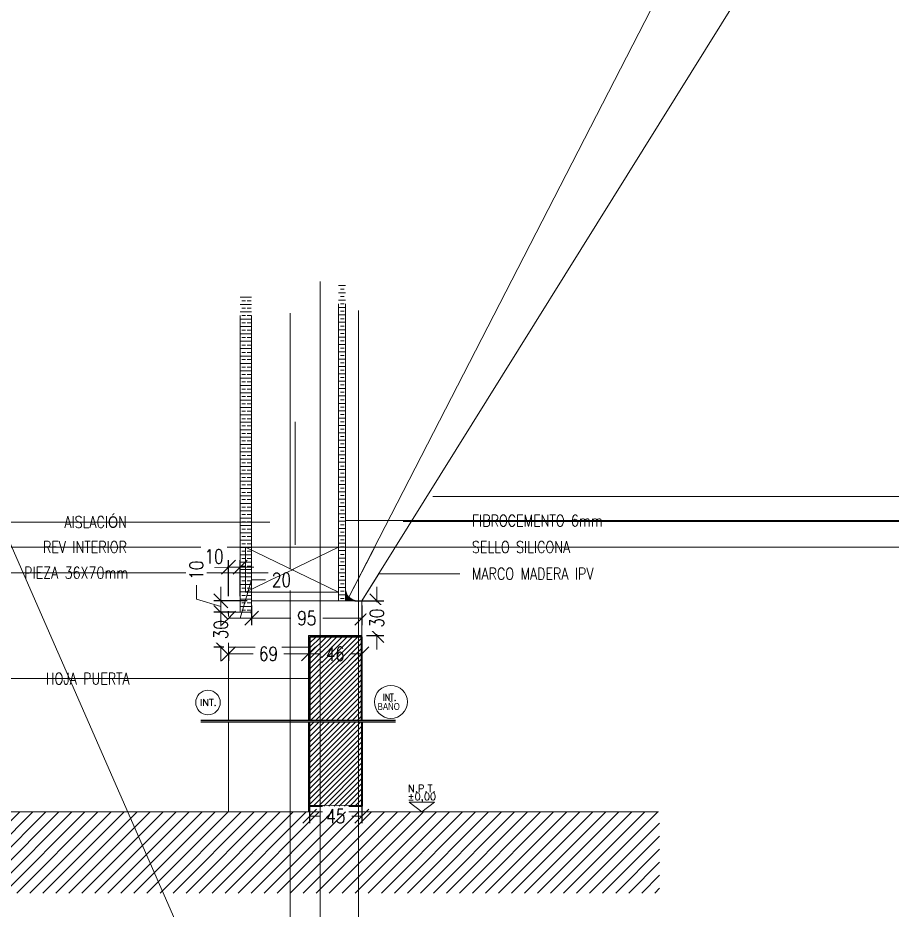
# Model space of a CAD drawing. Header units: metres. Extents: x -2 to 690, y -116 to 73.
# Drawn here: x 185.043 to 185.796, y 33.44 to 34.209 of the extents above; entities that cross this region are included whole.
import ezdxf
from ezdxf.enums import TextEntityAlignment as Align

# ---------------------------------------------------------------- set-up
doc = ezdxf.new("R2010")
doc.units = ezdxf.units.M
doc.header["$LTSCALE"] = 5
doc.header["$MEASUREMENT"] = 0
doc.layers.get('0').update_dxf_attribs({"color": 30})
doc.layers.get('DEFPOINTS').update_dxf_attribs({"color": 210})
for name, color, linetype, lineweight in [('A-ANNO-DIMS', 3, 'Continuous', 18), ('A-ANNO-SYMB', 3, 'Continuous', 18), ('A-ANNO-TEXT', 3, 'Continuous', 18), ('A-DETL-PATT', 8, 'Continuous', 18), ('A-ELEV-MBE1', 7, 'Continuous', 35), ('A-WALL-PATT', 8, 'Continuous', 18), ('A-WALL-STUD', 3, 'Continuous', 18)]:
    doc.layers.add(name, color=color, linetype=linetype, lineweight=lineweight)
doc.styles.add('E-ROMANS', font='romans.shx', dxfattribs={"width": 0.8})
doc.dimstyles.new('E-0010_TICK_12', dxfattribs={"dimscale": 0.001, "dimtxt": 12, "dimasz": 12, "dimexe": 6, "dimexo": 4, "dimgap": 6, "dimtad": 0, "dimdec": 0, "dimlfac": 1000, "dimzin": 0, "dimdsep": 46, "dimtxsty": 'E-ROMANS', "dimblk": 'OBLIQUE', "dimcen": 6, "dimclrd": 256, "dimclre": 256, "dimclrt": 256, "dimadec": 0, "dimazin": 0, "dimtfac": 1, "dimtdec": 0, "dimtmove": 1, "dimatfit": 3, "dimldrblk": 'OPEN90', "dimfxl": 1, "dimtfill": 1, "dimtolj": 1, "dimtzin": 0, "dimlwd": -1, "dimarcsym": 0})
doc.dimstyles.new('E-0100_TICK_12', dxfattribs={"dimscale": 0.001, "dimtxt": 120, "dimasz": 120, "dimexe": 60, "dimexo": 40, "dimgap": 60, "dimtad": 0, "dimzin": 0, "dimdsep": 46, "dimtxsty": 'E-ROMANS', "dimblk": 'OBLIQUE', "dimcen": 60, "dimclrd": 256, "dimclre": 256, "dimclrt": 256, "dimadec": 0, "dimazin": 0, "dimtfac": 1, "dimtmove": 1, "dimatfit": 3, "dimldrblk": 'OPEN90', "dimfxl": 1, "dimtfill": 1, "dimtolj": 1, "dimtzin": 0, "dimlwd": -1, "dimarcsym": 0})

# ---------------------------------------------------------------- blocks, each defined once
blk = doc.blocks.new('_Oblique')
at = {"color": 0, "linetype": 'ByBlock', "lineweight": -2}
blk.add_line((-0.5, -0.5), (0.5, 0.5), dxfattribs=at)
blk = doc.blocks.new('*D1654')
at = {"layer": 'A-ANNO-DIMS', "lineweight": -2, "transparency": 16777216}
for p, q in [((185.2941621558469, 33.5519524720311), (185.2941621558469, 33.51458572624932)), ((185.3391621558469, 33.5519524720311), (185.3391621558469, 33.51458572624932))]:
    blk.add_line(p, q, dxfattribs=at)
at = {"layer": 'A-ANNO-DIMS', "transparency": 16777216}
for p, q in [((185.2941621558469, 33.52058572624932), (185.3028907272754, 33.52058572624932)), ((185.3391621558469, 33.52058572624932), (185.3304335844183, 33.52058572624932))]:
    blk.add_line(p, q, dxfattribs=at)
at = {"layer": 'DEFPOINTS', "color": 0, "transparency": 16777216}
for p in [(185.2941621558469, 33.55595247203109), (185.3391621558469, 33.55595247203109), (185.3391621558469, 33.52058572624932)]:
    blk.add_point(p, dxfattribs=at)
at = {"layer": 'A-ANNO-DIMS', "transparency": 16777216, "xscale": 0.012, "yscale": 0.012, "zscale": 0.012, "rotation": 180}
blk.add_blockref('_Oblique', (185.2941621558469, 33.52058572624932), dxfattribs=at)
at = {"layer": 'A-ANNO-DIMS', "transparency": 16777216, "xscale": 0.012, "yscale": 0.012, "zscale": 0.012}
blk.add_blockref('_Oblique', (185.3391621558469, 33.52058572624932), dxfattribs=at)
at = {"layer": 'A-ANNO-DIMS', "transparency": 16777216, "insert": (185.3166621558469, 33.52058572624932), "char_height": 0.012, "attachment_point": 5, "style": 'E-ROMANS', "bg_fill": 3, "box_fill_scale": 1.25, "bg_fill_color": 256, "bg_fill_true_color": 13158600, "bg_fill_transparency": 0}
blk.add_mtext('\\A1;45', dxfattribs=at)
blk = doc.blocks.new('_Open90')
at = {"color": 0, "linetype": 'ByBlock', "lineweight": -2}
for p, q in [((0, 0), (-1, 0)), ((-0.5, 0.5), (0, 0)), ((0, 0), (-0.5, -0.5))]:
    blk.add_line(p, q, dxfattribs=at)
blk = doc.blocks.new('*D1784')
at = {"layer": 'A-ANNO-DIMS', "lineweight": -2, "transparency": 16777216}
for p, q in [((185.2241621558469, 33.66232396627322), (185.2241621558469, 33.65461206568441)), ((185.2931621558469, 33.66232396627322), (185.2931621558469, 33.65461206568441))]:
    blk.add_line(p, q, dxfattribs=at)
at = {"layer": 'A-ANNO-DIMS', "transparency": 16777216}
for p, q in [((185.2241621558469, 33.66061206568441), (185.2453478701326, 33.66061206568441)), ((185.2931621558469, 33.66061206568441), (185.2719764415612, 33.66061206568441))]:
    blk.add_line(p, q, dxfattribs=at)
at = {"layer": 'DEFPOINTS', "color": 0, "transparency": 16777216}
for p in [(185.2241621558469, 33.66632396627322), (185.2931621558469, 33.66632396627322), (185.2931621558469, 33.66061206568441)]:
    blk.add_point(p, dxfattribs=at)
at = {"layer": 'A-ANNO-DIMS', "transparency": 16777216, "xscale": 0.012, "yscale": 0.012, "zscale": 0.012, "rotation": 180}
blk.add_blockref('_Oblique', (185.2241621558469, 33.66061206568441), dxfattribs=at)
at = {"layer": 'A-ANNO-DIMS', "transparency": 16777216, "xscale": 0.012, "yscale": 0.012, "zscale": 0.012}
blk.add_blockref('_Oblique', (185.2931621558469, 33.66061206568441), dxfattribs=at)
at = {"layer": 'A-ANNO-DIMS', "transparency": 16777216, "insert": (185.2586621558469, 33.66061206568441), "char_height": 0.012, "attachment_point": 5, "style": 'E-ROMANS', "bg_fill": 3, "box_fill_scale": 1.25, "bg_fill_color": 256, "bg_fill_true_color": 13158600, "bg_fill_transparency": 0}
blk.add_mtext('\\A1;69', dxfattribs=at)
blk = doc.blocks.new('*D1785')
at = {"layer": 'A-ANNO-DIMS', "lineweight": -2, "transparency": 16777216}
for p, q in [((185.2931621558469, 33.67232396627323), (185.2931621558469, 33.65461206568441)), ((185.3391621558469, 33.67232396627323), (185.3391621558469, 33.65461206568441))]:
    blk.add_line(p, q, dxfattribs=at)
at = {"layer": 'A-ANNO-DIMS', "transparency": 16777216}
for p, q in [((185.2931621558469, 33.66061206568441), (185.3023907272754, 33.66061206568441)), ((185.3391621558469, 33.66061206568441), (185.3299335844183, 33.66061206568441))]:
    blk.add_line(p, q, dxfattribs=at)
at = {"layer": 'DEFPOINTS', "color": 0, "transparency": 16777216}
for p in [(185.2931621558469, 33.67632396627322), (185.3391621558469, 33.67632396627322), (185.3391621558469, 33.66061206568441)]:
    blk.add_point(p, dxfattribs=at)
at = {"layer": 'A-ANNO-DIMS', "transparency": 16777216, "xscale": 0.012, "yscale": 0.012, "zscale": 0.012, "rotation": 180}
blk.add_blockref('_Oblique', (185.2931621558469, 33.66061206568441), dxfattribs=at)
at = {"layer": 'A-ANNO-DIMS', "transparency": 16777216, "xscale": 0.012, "yscale": 0.012, "zscale": 0.012}
blk.add_blockref('_Oblique', (185.3391621558469, 33.66061206568441), dxfattribs=at)
at = {"layer": 'A-ANNO-DIMS', "transparency": 16777216, "insert": (185.3161621558469, 33.66061206568441), "char_height": 0.012, "attachment_point": 5, "style": 'E-ROMANS', "bg_fill": 3, "box_fill_scale": 1.25, "bg_fill_color": 256, "bg_fill_true_color": 13158600, "bg_fill_transparency": 0}
blk.add_mtext('\\A1;46', dxfattribs=at)
blk = doc.blocks.new('*D1664')
at = {"layer": 'A-ANNO-DIMS', "lineweight": -2, "transparency": 16777216}
for p, q in [((185.2441621558469, 33.70232396627321), (185.2441621558469, 33.68532396627322)), ((185.3391621558469, 33.70232396627323), (185.3391621558469, 33.68532396627322))]:
    blk.add_line(p, q, dxfattribs=at)
at = {"layer": 'A-ANNO-DIMS', "transparency": 16777216}
for p, q in [((185.2441621558469, 33.69132396627322), (185.2778907272754, 33.69132396627322)), ((185.3391621558469, 33.69132396627322), (185.3054335844183, 33.69132396627322))]:
    blk.add_line(p, q, dxfattribs=at)
at = {"layer": 'DEFPOINTS', "color": 0, "transparency": 16777216}
for p in [(185.2441621558469, 33.70632396627321), (185.3391621558469, 33.70632396627322), (185.3391621558469, 33.69132396627322)]:
    blk.add_point(p, dxfattribs=at)
at = {"layer": 'A-ANNO-DIMS', "transparency": 16777216, "xscale": 0.012, "yscale": 0.012, "zscale": 0.012, "rotation": 180}
blk.add_blockref('_Oblique', (185.2441621558469, 33.69132396627322), dxfattribs=at)
at = {"layer": 'A-ANNO-DIMS', "transparency": 16777216, "xscale": 0.012, "yscale": 0.012, "zscale": 0.012}
blk.add_blockref('_Oblique', (185.3391621558469, 33.69132396627322), dxfattribs=at)
at = {"layer": 'A-ANNO-DIMS', "transparency": 16777216, "insert": (185.2916621558468, 33.69132396627322), "char_height": 0.012, "attachment_point": 5, "style": 'E-ROMANS', "bg_fill": 3, "box_fill_scale": 1.25, "bg_fill_color": 256, "bg_fill_true_color": 13158600, "bg_fill_transparency": 0}
blk.add_mtext('\\A1;95', dxfattribs=at)
blk = doc.blocks.new('*D1665')
at = {"layer": 'A-ANNO-DIMS', "transparency": 16777216}
for p, q in [((185.3520650801768, 33.70632396627322), (185.3520650801768, 33.71832396627322)), ((185.3520650801768, 33.70632396627322), (185.3520650801768, 33.70509539484465)), ((185.3520650801768, 33.67632396627322), (185.3520650801768, 33.67755253770179)), ((185.3520650801768, 33.67632396627322), (185.3520650801768, 33.66432396627322))]:
    blk.add_line(p, q, dxfattribs=at)
at = {"layer": 'A-ANNO-DIMS', "lineweight": -2, "transparency": 16777216}
for p, q in [((185.3331621558468, 33.70632396627322), (185.3580650801768, 33.70632396627322)), ((185.3431621558468, 33.67632396627322), (185.3580650801768, 33.67632396627322))]:
    blk.add_line(p, q, dxfattribs=at)
at = {"layer": 'DEFPOINTS', "color": 0, "transparency": 16777216}
for p in [(185.3291621558469, 33.70632396627322), (185.3391621558469, 33.67632396627322)]:
    blk.add_point(p, dxfattribs=at)
at = {"layer": 'A-ANNO-DIMS', "transparency": 16777216, "xscale": 0.012, "yscale": 0.012, "zscale": 0.012}
for p, rotation in [((185.3520650801768, 33.70632396627322), 270), ((185.3520650801768, 33.67632396627322), 90)]:
    blk.add_blockref('_Oblique', p, dxfattribs=dict(at, rotation=rotation))
at = {"layer": 'A-ANNO-DIMS', "transparency": 16777216, "insert": (185.3520650801768, 33.69132396627325), "char_height": 0.012, "attachment_point": 5, "rotation": 90, "style": 'E-ROMANS', "bg_fill": 3, "box_fill_scale": 1.25, "bg_fill_color": 256, "bg_fill_true_color": 13158600, "bg_fill_transparency": 0}
blk.add_mtext('\\A1;30', dxfattribs=at)
at = {"layer": 'DEFPOINTS', "color": 0, "transparency": 16777216}
blk.add_point((185.3520650801768, 33.70632396627322), dxfattribs=at)
blk = doc.blocks.new('*D1666')
at = {"layer": 'A-ANNO-DIMS', "transparency": 16777216}
for p, q in [((185.2174814108345, 33.69632396627322), (185.2174814108345, 33.70832396627322)), ((185.2174814108345, 33.69632396627322), (185.2174814108345, 33.69509539484465)), ((185.2174814108345, 33.66632396627322), (185.2174814108345, 33.66755253770179)), ((185.2174814108345, 33.66632396627322), (185.2174814108345, 33.65432396627322))]:
    blk.add_line(p, q, dxfattribs=at)
at = {"layer": 'A-ANNO-DIMS', "lineweight": -2, "transparency": 16777216}
for p, q in [((185.2201621558469, 33.69632396627322), (185.2114814108345, 33.69632396627322)), ((185.2201621558469, 33.66632396627322), (185.2114814108345, 33.66632396627322))]:
    blk.add_line(p, q, dxfattribs=at)
at = {"layer": 'A-ANNO-DIMS', "transparency": 16777216, "xscale": 0.012, "yscale": 0.012, "zscale": 0.012}
for p, rotation in [((185.2174814108345, 33.69632396627322), 270), ((185.2174814108345, 33.66632396627322), 90)]:
    blk.add_blockref('_Oblique', p, dxfattribs=dict(at, rotation=rotation))
at = {"layer": 'A-ANNO-DIMS', "transparency": 16777216, "insert": (185.2174814108345, 33.68132396627325), "char_height": 0.012, "attachment_point": 5, "rotation": 90, "style": 'E-ROMANS', "bg_fill": 3, "box_fill_scale": 1.25, "bg_fill_color": 256, "bg_fill_true_color": 13158600, "bg_fill_transparency": 0}
blk.add_mtext('\\A1;30', dxfattribs=at)
at = {"layer": 'DEFPOINTS', "color": 0, "transparency": 16777216}
for p in [(185.2241621558469, 33.69632396627322), (185.2174814108345, 33.66632396627322), (185.2241621558469, 33.66632396627322)]:
    blk.add_point(p, dxfattribs=at)
blk = doc.blocks.new('*D1667')
at = {"layer": 'A-ANNO-DIMS', "transparency": 16777216}
for p, q in [((185.1964814108345, 33.70762396627322), (185.1964814108345, 33.71962396627322)), ((185.2174814108345, 33.70632396627321), (185.2174814108345, 33.71832396627321)), ((185.2174814108345, 33.70132396627321), (185.1964814108345, 33.70762396627322)), ((185.2174814108345, 33.69632396627322), (185.2174814108345, 33.70632396627321)), ((185.2174814108345, 33.69632396627322), (185.2174814108345, 33.70632396627321)), ((185.2174814108345, 33.69632396627322), (185.2174814108345, 33.68432396627322))]:
    blk.add_line(p, q, dxfattribs=at)
at = {"layer": 'A-ANNO-DIMS', "lineweight": -2, "transparency": 16777216}
for p, q in [((185.2401621558469, 33.70632396627321), (185.2114814108345, 33.70632396627321)), ((185.2301621558469, 33.69632396627322), (185.2114814108345, 33.69632396627322))]:
    blk.add_line(p, q, dxfattribs=at)
at = {"layer": 'DEFPOINTS', "color": 0, "transparency": 16777216}
for p in [(185.2174814108345, 33.70632396627321), (185.2441621558469, 33.70632396627321), (185.2341621558469, 33.69632396627322)]:
    blk.add_point(p, dxfattribs=at)
at = {"layer": 'A-ANNO-DIMS', "transparency": 16777216, "xscale": 0.012, "yscale": 0.012, "zscale": 0.012}
for p, rotation in [((185.2174814108345, 33.70632396627321), 270), ((185.2174814108345, 33.69632396627322), 90)]:
    blk.add_blockref('_Oblique', p, dxfattribs=dict(at, rotation=rotation))
at = {"layer": 'A-ANNO-DIMS', "transparency": 16777216, "insert": (185.1964814108345, 33.73270968055896), "char_height": 0.012, "attachment_point": 5, "rotation": 90, "style": 'E-ROMANS', "bg_fill": 3, "box_fill_scale": 1.25, "bg_fill_color": 256, "bg_fill_true_color": 13158600, "bg_fill_transparency": 0}
blk.add_mtext('\\A1;10', dxfattribs=at)
blk = doc.blocks.new('*D1669')
at = {"layer": 'A-ANNO-DIMS', "lineweight": -2, "transparency": 16777216}
for p, q in [((185.2241621558469, 33.71032396627322), (185.2241621558469, 33.74122193360589)), ((185.2341621558469, 33.71032396627322), (185.2341621558469, 33.74122193360589))]:
    blk.add_line(p, q, dxfattribs=at)
at = {"layer": 'A-ANNO-DIMS', "transparency": 16777216}
for p, q in [((185.2241621558469, 33.73522193360589), (185.2121621558469, 33.73522193360589)), ((185.2341621558469, 33.73522193360589), (185.2461621558469, 33.73522193360589))]:
    blk.add_line(p, q, dxfattribs=at)
at = {"layer": 'DEFPOINTS', "color": 0, "transparency": 16777216}
for p in [(185.2341621558469, 33.73522193360589), (185.2241621558469, 33.70632396627322), (185.2341621558469, 33.70632396627322)]:
    blk.add_point(p, dxfattribs=at)
at = {"layer": 'A-ANNO-DIMS', "transparency": 16777216, "xscale": 0.012, "yscale": 0.012, "zscale": 0.012, "rotation": 180}
blk.add_blockref('_Oblique', (185.2341621558469, 33.73522193360589), dxfattribs=at)
at = {"layer": 'A-ANNO-DIMS', "transparency": 16777216, "insert": (185.2117174221583, 33.74436110536421), "char_height": 0.012, "attachment_point": 5, "style": 'E-ROMANS', "bg_fill": 3, "box_fill_scale": 1.25, "bg_fill_color": 256, "bg_fill_true_color": 13158600, "bg_fill_transparency": 0}
blk.add_mtext('\\A1;10', dxfattribs=at)
at = {"layer": 'A-ANNO-DIMS', "transparency": 16777216}
blk.add_line((185.2241621558469, 33.73522193360589), (185.2341621558469, 33.73522193360589), dxfattribs=at)
at = {"layer": 'A-ANNO-DIMS', "transparency": 16777216, "xscale": 0.012, "yscale": 0.012, "zscale": 0.012}
blk.add_blockref('_Oblique', (185.2241621558469, 33.73522193360589), dxfattribs=at)
blk = doc.blocks.new('*D1676')
at = {"layer": 'A-ANNO-DIMS', "transparency": 16777216}
for p, q in [((185.2341621558469, 33.69132396627322), (185.2440621558468, 33.72432396627323)), ((185.2440621558468, 33.72432396627323), (185.2560621558468, 33.72432396627323)), ((185.2441621558469, 33.69132396627322), (185.2241621558469, 33.69132396627322))]:
    blk.add_line(p, q, dxfattribs=at)
at = {"layer": 'A-ANNO-DIMS', "lineweight": -2, "transparency": 16777216}
for p, q in [((185.2241621558469, 33.69532396627322), (185.2241621558469, 33.69732396627322)), ((185.2441621558469, 33.69532396627322), (185.2441621558469, 33.69732396627322))]:
    blk.add_line(p, q, dxfattribs=at)
at = {"layer": 'DEFPOINTS', "color": 0, "transparency": 16777216}
for p in [(185.2241621558469, 33.69132396627322), (185.2241621558469, 33.69132396627322), (185.2441621558469, 33.69132396627322)]:
    blk.add_point(p, dxfattribs=at)
at = {"layer": 'A-ANNO-DIMS', "transparency": 16777216, "xscale": 0.012, "yscale": 0.012, "zscale": 0.012, "rotation": 180}
blk.add_blockref('_Oblique', (185.2241621558469, 33.69132396627322), dxfattribs=at)
at = {"layer": 'A-ANNO-DIMS', "transparency": 16777216, "xscale": 0.012, "yscale": 0.012, "zscale": 0.012}
blk.add_blockref('_Oblique', (185.2441621558469, 33.69132396627322), dxfattribs=at)
at = {"layer": 'A-ANNO-DIMS', "transparency": 16777216, "insert": (185.2698335844183, 33.72432396627323), "char_height": 0.012, "attachment_point": 5, "style": 'E-ROMANS', "bg_fill": 3, "box_fill_scale": 1.25, "bg_fill_color": 256, "bg_fill_true_color": 13158600, "bg_fill_transparency": 0}
blk.add_mtext('\\A1;20', dxfattribs=at)

msp = doc.modelspace()

# ---------------------------------------------------------------- hatches: boundary and pattern name
at = {"layer": 'A-DETL-PATT'}
h = msp.add_hatch(dxfattribs=at)
h.set_pattern_fill('BRASS', color=256, scale=0.001, style=0)
h.set_pattern_definition([(0, (-385.6745247449285, 10.01317811511985), (0, 0.00635), []), (0, (-385.6745247449285, 10.01635311511984), (0, 0.00635), [0.003175, -0.0015875])])
h.paths.add_polyline_path([(185.3251621558469, 33.70632396627322), (185.3251621558469, 33.97968129246387), (185.3191621558468, 33.97968129246387), (185.319162155847, 33.70632396627322)])
h = msp.add_hatch(dxfattribs=at)
h.set_pattern_fill('BRASS', color=256, scale=0.001, style=0)
h.set_pattern_definition([(0, (-385.7595247449286, 10.00317811511984), (0, 0.00635), []), (0, (-385.7595247449286, 10.00635311511984), (0, 0.00635), [0.003175, -0.0015875])])
h.paths.add_polyline_path([(185.2441621558469, 33.69632396627322), (185.2441621558469, 33.96968129246387), (185.2341621558467, 33.96968129246387), (185.234162155847, 33.69632396627322)])
h = msp.add_hatch(dxfattribs=at)
h.set_pattern_fill('LINE', color=256, scale=0.0001, angle=135, style=0)
h.set_pattern_definition([(135, (208.8274736404875, -537.3859541998917), (-0.0002245064030267289, -0.0002245064030267288), [])])
edge = h.paths.add_edge_path()
edge.add_line((185.3251621558469, 33.7063239662731), (185.3251621558469, 33.7153910123318))
edge.add_spline(control_points=[(185.3251621558469, 33.71539101233169), (185.3258912902405, 33.71169644412135), (185.3270985704461, 33.70998105718741), (185.3287821733705, 33.70871394841948)], knot_values=[1, 1, 1, 1, 2, 2, 2, 2], weights=[1, 1, 1, 1], degree=3, periodic=0)
edge.add_spline(control_points=[(185.3287821733705, 33.70871394841948), (185.3306065857781, 33.70734086399012), (185.3327795663521, 33.70665222896628), (185.3341891130571, 33.70632396627321)], knot_values=[0, 0, 0, 0, 1, 1, 1, 1], weights=[1, 1, 1, 1], degree=3, periodic=0)
edge.add_line((185.3341891130575, 33.70632396627321), (185.3251621558469, 33.7063239662731))

# ---------------------------------------------------------------- linework, layer by layer
at = {"layer": 'A-ANNO-DIMS'}
msp.add_line((185.2241621558469, 33.60151630301666), (185.2241621558469, 33.52424415439165), dxfattribs=at)
at = {"layer": 'A-ANNO-SYMB'}
for p, q in [((185.3191621558469, 33.70632396627322), (185.3191621558469, 33.962231026529)), ((185.3251621558469, 33.70632396627322), (185.3251621558469, 33.962231026529)), ((185.2341621558469, 33.69632396627322), (185.2341621558469, 33.95223102652901)), ((185.2441621558469, 33.69632396627322), (185.2441621558469, 33.95223102652901)), ((185.3251621558469, 33.71539101233169), (185.3251621558469, 33.70632396627321)), ((185.3341891130571, 33.70632396627321), (185.3251621558469, 33.70632396627321)), ((184.9507227155698, 33.52424415439165), (185.594935611471, 33.52424415439165))]:
    msp.add_line(p, q, dxfattribs=at)
msp.add_lwpolyline([(185.2441621558469, 33.69632396627322), (185.2241621558469, 33.69632396627322), (185.2241621558469, 33.66632396627322), (185.2931621558469, 33.66632396627322), (185.2931621558469, 33.67632396627322), (185.3391621558469, 33.67632396627322), (185.3391621558469, 33.70632396627322), (185.3191621558469, 33.70632396627322), (185.2441621558469, 33.70632396627322)], close=True, dxfattribs=at)
for points in [[(185.4019395071002, 33.53273615905176), (185.3799349793405, 33.53273615905176)], [(185.4019395071002, 33.53273615905176), (185.3909372432204, 33.52424413718042), (185.3799349793405, 33.53273615905176)]]:
    msp.add_lwpolyline(points, dxfattribs=at)
msp.add_open_spline([(185.3341891130571, 33.70632396627321), (185.3327795663521, 33.70665222896628), (185.3306065857781, 33.70734086399012), (185.3287821733705, 33.70871394841948), (185.3270985704461, 33.70998105718741), (185.3258912902405, 33.71169644412135), (185.3251621558469, 33.71539101233169)], degree=3, knots=[0, 0, 0, 0, 1, 1, 1, 2, 2, 2, 2], dxfattribs=at)
at = {"layer": 'A-ANNO-TEXT'}
for centre, radius, start, end in [((185.3642472761941, 33.61910530103309), 0.01422701096093704, 0, 180), ((185.20650195212, 33.61855763286407), 0.01057730889806408, 0, 180), ((185.20650195212, 33.61855763286407), 0.01057730889806408, 180, 0), ((185.3642472761941, 33.61910530103309), 0.01422701096093704, 180, 0)]:
    msp.add_arc(centre, radius, start, end, dxfattribs=at)
at = {"layer": 'A-ELEV-MBE1'}
for p, q in [((185.3391621558469, 33.67532396627322), (185.2941621558469, 33.67532396627322)), ((185.2941621558469, 33.67532396627322), (185.2941621558469, 33.6030518176482)), ((185.3391621558469, 33.6030518176482), (185.3391621558469, 33.67532396627322)), ((185.2941621558469, 33.52924415439165), (185.2941621558469, 33.60151630301666)), ((185.3391621558469, 33.60151630301666), (185.3391621558469, 33.52924415439165)), ((185.3391621558469, 33.52924415439165), (185.2941621558469, 33.52924415439165))]:
    msp.add_line(p, q, dxfattribs=at)
at = {"layer": 'A-WALL-PATT', "ltscale": 0.075}
msp.add_line((185.2816621558468, 33.75453825198749), (185.2816621558471, 33.860670894258), dxfattribs=at)
at = {"layer": 'DEFPOINTS'}
for p, q in [((185.3680363863878, 33.6030518176482), (185.2004128922694, 33.6030518176482)), ((185.3680363863878, 33.60151630301666), (185.2004128922694, 33.60151630301666))]:
    msp.add_line(p, q, dxfattribs=at)

# ---------------------------------------------------------------- texts
at = {"layer": 'A-ANNO-TEXT', "style": 'E-ROMANS'}
msp.add_text('INT.', height=0.006, dxfattribs=at).set_placement((185.1996593287331, 33.61557181347263))
at = {"layer": 'A-ANNO-TEXT', "char_height": 0.01, "style": 'E-ROMANS'}
for s, insert, attachment_point in [('AISLACI{\\fArial|b0|i0|c0|p34;Ó}N', (185.1365699582489, 33.77403165646602), 6), ('FIBROCEMENTO 6mm', (185.4340533722989, 33.77535029913674), 4), ('REV INTERIOR', (185.1365699582489, 33.75255934722207), 6), ('SELLO SILICONA', (185.4340533722989, 33.75255934722207), 4), ('PIEZA 36X70mm', (185.1377721279297, 33.73039671222197), 6), ('MARCO MADERA IPV', (185.4340533722989, 33.72955934722206), 4), ('HOJA PUERTA', (185.1389742976105, 33.63915349505234), 6)]:
    msp.add_mtext(s, dxfattribs=dict(at, insert=insert, attachment_point=attachment_point))
at = {"layer": 'A-ANNO-TEXT', "insert": (185.3642472761941, 33.61910530103309), "char_height": 0.006, "attachment_point": 4, "line_spacing_factor": 0.8, "style": 'E-ROMANS'}
msp.add_mtext('\\pi-0.0069104;INT.\\P\\pi-0.011382;{\\A1;\\fArial|b0|i0|c0|p34;BAÑO}', dxfattribs=at)
at = {"layer": 'A-ANNO-TEXT', "style": 'E-ROMANS'}
for tag, text, p in [('N.P.T.', 'N.', (185.3909372432204, 33.53941862943294)), ('%%P0,00', '0.00', (185.3909372432204, 33.5324441658847))]:
    msp.add_attdef(tag, text=text, height=0.00625, dxfattribs=at).set_placement(p, align=Align.BOTTOM_CENTER)

# ---------------------------------------------------------------- leaders
at = {"layer": 'A-ANNO-TEXT', "annotation_type": 0, "has_hookline": 1, "hookline_direction": 1, "horizontal_direction": (-1, 0, 0)}
for points in [[(185.3280770254654, 33.70930070183349), (185.3503270033213, 33.75259374413044), (185.4237220398905, 33.75259374413044)], [(185.3391621558468, 33.70632396627322), (185.3536658036422, 33.72959374413044), (185.4237220398905, 33.72959374413045)], [(185.3251621558469, 33.77538469604512), (185.3740585308462, 33.77538469604512), (185.4237220398905, 33.77538469604512)], [(184.6117219800398, 33.75259374413044), (184.6566183550391, 33.75259374413044), (184.7062818640834, 33.75259374413044)], [(184.0483653946, 32.63331354825977), (184.0483653946, 32.67239083400928), (184.1203579653822, 32.67239083400928)], [(184.0829588482844, 32.63384730432907), (184.0829588482844, 32.65401694727503), (184.1203579653822, 32.65401694727503)]]:
    msp.add_leader(points, dimstyle='E-0100_TICK_12', override={"dimasz": 0.05, "dimtad": 0, "dimldrblk": 'Open90'}, dxfattribs=at)
at = {"layer": 'A-ANNO-TEXT', "annotation_type": 0, "has_hookline": 1, "hookline_direction": 1}
for points in [[(186.4003680884548, 33.79622868837449), (186.3337290827387, 33.79622868837449), (186.2875858303408, 33.79622868837449)], [(185.2596835487713, 33.7740660533744), (185.1930445430552, 33.7740660533744), (185.1469012906573, 33.7740660533744)], [(186.3748466955304, 33.77475637913054), (186.3337290827387, 33.77475637913054), (186.2875858303408, 33.77475637913054)], [(185.2341621558469, 33.75259374413044), (185.1930445430552, 33.75259374413044), (185.1469012906573, 33.75259374413044)], [(186.4012870311686, 33.75259374413044), (186.3349312524195, 33.75259374413044), (186.2887880000216, 33.75259374413044)], [(185.2599642232842, 33.73043110913035), (185.194246712736, 33.73043110913034), (185.1481034603381, 33.73043110913034)], [(185.2941621558469, 33.63918789196072), (185.1954488824169, 33.63918789196072), (185.149305630019, 33.63918789196072)]]:
    msp.add_leader(points, dimstyle='E-0100_TICK_12', override={"dimasz": 0.05, "dimtad": 0, "dimldrblk": 'Open90'}, dxfattribs=at)

# ---------------------------------------------------------------- next in the draw order: dimensions: what is measured, and where the dimension line sits
at = {"layer": 'A-ANNO-DIMS'}
for base, p1, p2, picture, middle in [((185.2931621558469, 33.66061206568441), (185.2241621558469, 33.66632396627322), (185.2931621558469, 33.66632396627322), '*D1784', (185.2586621558469, 33.66061206568441)), ((185.3391621558469, 33.52058572624932), (185.2941621558469, 33.55595247203109), (185.3391621558469, 33.55595247203109), '*D1654', (185.3166621558469, 33.52058572624932))]:
    dim = msp.add_linear_dim(base=base, p1=p1, p2=p2, dimstyle='E-0010_TICK_12', dxfattribs=at)
    dim.commit()
    dim.dimension.update_dxf_attribs({"geometry": picture, "text_midpoint": middle})

# ---------------------------------------------------------------- next in the draw order: hatches: boundary and pattern name
at = {"layer": 'A-DETL-PATT'}
h = msp.add_hatch(dxfattribs=at)
h.set_pattern_fill('ANSI31', color=256, scale=0.0025)
h.set_pattern_definition([(45, (32.3531701876415, 3.480958203884864), (-0.00561266007566822, 0.005612660075668221), [])])
h.paths.add_polyline_path([(184.9581952702332, 33.52424415439165), (185.5958195787843, 33.52424415439165), (185.5958195787843, 33.45424415439165), (184.9581952702332, 33.45424415439165)])

# ---------------------------------------------------------------- next in the draw order: linework, layer by layer
at = {"layer": 'A-ANNO-DIMS'}
for p, q in [((185.2241621558469, 33.66632396627322), (185.2241621558469, 33.6030518176482)), ((185.2931621558469, 33.60151630301666), (185.2931621558469, 33.52424415439165)), ((185.3391621558469, 33.60151630301666), (185.3391621558469, 33.52424415439165))]:
    msp.add_line(p, q, dxfattribs=at)

# ---------------------------------------------------------------- next in the draw order: dimensions: what is measured, and where the dimension line sits
dim = msp.add_linear_dim(base=(185.3391621558469, 33.66061206568441), p1=(185.2931621558469, 33.67632396627322), p2=(185.3391621558469, 33.67632396627322), dimstyle='E-0010_TICK_12', dxfattribs=at)
dim.commit()
dim.dimension.update_dxf_attribs({"geometry": '*D1785', "text_midpoint": (185.3161621558469, 33.66061206568441)})

# ---------------------------------------------------------------- next in the draw order: leaders
at = {"layer": 'A-ANNO-TEXT', "annotation_type": 0, "has_hookline": 1, "hookline_direction": 1}
msp.add_leader([(185.277371432187, 32.95412174593903), (185.277371432187, 33.00471958740004), (185.2705417968552, 33.00471958740004)], dimstyle='E-0100_TICK_12', override={"dimasz": 0.05, "dimtad": 0, "dimldrblk": 'Open90'}, dxfattribs=at)

# ---------------------------------------------------------------- next in the draw order: hatches: boundary and pattern name
at = {"layer": 'A-DETL-PATT'}
h = msp.add_hatch(dxfattribs=at)
h.set_pattern_fill('ANSI31', color=256, scale=0.001)
h.set_pattern_definition([(45, (32.36317018764149, 3.480958203884864), (-0.002245064030267288, 0.002245064030267288), [])])
h.paths.add_polyline_path([(185.3391621558469, 33.60151630301666), (185.2941621558468, 33.60151630301666), (185.2941621558469, 33.52924415439165), (185.3391621558469, 33.52924415439165)])
h.paths.add_polyline_path([(185.2941621558468, 33.6030518176482), (185.3391621558469, 33.60305181764821), (185.3391621558469, 33.67532396627322), (185.2941621558469, 33.67532396627322)])

# ---------------------------------------------------------------- next in the draw order: linework, layer by layer
at = {"layer": 'A-ANNO-DIMS'}
for p, q in [((185.3391621558469, 33.67632396627322), (185.3391621558469, 33.6030518176482)), ((185.2931621558469, 33.66632396627322), (185.2931621558469, 33.6030518176482))]:
    msp.add_line(p, q, dxfattribs=at)

# ---------------------------------------------------------------- next in the draw order: leaders
at = {"layer": 'A-ANNO-TEXT', "annotation_type": 0, "has_hookline": 1, "hookline_direction": 1}
for points, horizontal_direction in [([(184.6566183550391, 33.52424415439165), (184.6566183550391, 33.55253994622404), (184.7062818640834, 33.55253994622404)], (-1, 0, 0)), ([(186.3992610731534, 32.99414758499621), (186.3992610731533, 33.05024891439677), (186.2768116175204, 33.05024891439658)], (1, 1.178974613411218e-12, 0)), ([(186.42049951578, 32.99164758499621), (186.42049951578, 33.06607729954093), (186.2768116175204, 33.06607729954086)], (1, 1.178974613411218e-12, 0)), ([(186.3368829155556, 32.9816475849962), (186.3368829155556, 33.00471958739988), (186.2768116175205, 33.00471958739985)], (1, 1.178974613411218e-12, 0))]:
    msp.add_leader(points, dimstyle='E-0100_TICK_12', override={"dimasz": 0.05, "dimtad": 0, "dimldrblk": 'Open90'}, dxfattribs=dict(at, horizontal_direction=horizontal_direction))
for points in [[(186.329950320531, 33.52424415439165), (186.329950320531, 33.55253994622404), (186.2802868114867, 33.55253994622404)], [(185.303342583497, 32.98164758499617), (185.303342583497, 33.02671958740004), (185.2705417968552, 33.02671958740004)], [(185.3363841096309, 32.95642219561068), (185.3363841096309, 33.04871958740004), (185.2705417968552, 33.04871958740004)]]:
    msp.add_leader(points, dimstyle='E-0100_TICK_12', override={"dimasz": 0.05, "dimtad": 0, "dimldrblk": 'Open90'}, dxfattribs=at)

# ---------------------------------------------------------------- next in the draw order: dimensions: what is measured, and where the dimension line sits
at = {"layer": 'A-ANNO-DIMS'}
dim = msp.add_linear_dim(base=(185.2174814108345, 33.66632396627322), p1=(185.2241621558469, 33.69632396627322), p2=(185.2241621558469, 33.66632396627322), angle=90, dimstyle='E-0010_TICK_12', dxfattribs=at)
dim.commit()
dim.dimension.update_dxf_attribs({"geometry": '*D1666', "text_midpoint": (185.2174814108345, 33.68132396627325)})
dim = msp.add_linear_dim(base=(185.3391621558469, 33.69132396627322), p1=(185.2441621558469, 33.70632396627321), p2=(185.3391621558469, 33.70632396627322), dimstyle='E-0010_TICK_12', dxfattribs=at)
dim.commit()
dim.dimension.update_dxf_attribs({"geometry": '*D1664', "text_midpoint": (185.2916621558468, 33.69132396627322)})

# ---------------------------------------------------------------- next in the draw order: dimensions: what is measured, and where the dimension line sits
for base, p1, p2, picture, middle in [((185.2174814108345, 33.70632396627321), (185.2341621558469, 33.69632396627322), (185.2441621558469, 33.70632396627321), '*D1667', (185.1964814108345, 33.72562396627325)), ((185.3520650801768, 33.70632396627322), (185.3391621558469, 33.67632396627322), (185.3291621558469, 33.70632396627322), '*D1665', (185.3520650801768, 33.69132396627325))]:
    dim = msp.add_linear_dim(base=base, p1=p1, p2=p2, angle=90, dimstyle='E-0010_TICK_12', dxfattribs=at)
    dim.commit()
    dim.dimension.update_dxf_attribs({"geometry": picture, "text_midpoint": middle})

# ---------------------------------------------------------------- next in the draw order: dimensions: what is measured, and where the dimension line sits
dim = msp.add_linear_dim(base=(185.2341621558469, 33.73522193360589), p1=(185.2241621558469, 33.70632396627322), p2=(185.2341621558469, 33.70632396627322), dimstyle='E-0010_TICK_12', dxfattribs=at)
dim.commit()
dim.dimension.update_dxf_attribs({"geometry": '*D1669', "text_midpoint": (185.2117174221583, 33.74436110536421), "dimtype": 160})

# ---------------------------------------------------------------- next in the draw order: dimensions: what is measured, and where the dimension line sits
dim = msp.add_linear_dim(base=(185.2241621558469, 33.69132396627322), p1=(185.2441621558469, 33.69132396627322), p2=(185.2241621558469, 33.69132396627322), dimstyle='E-0010_TICK_12', dxfattribs=at)
dim.commit()
dim.dimension.update_dxf_attribs({"geometry": '*D1676', "text_midpoint": (185.2620621558468, 33.72432396627323)})

# ---------------------------------------------------------------- next in the draw order: linework, layer by layer
at = {"layer": 'A-WALL-STUD'}
for p, q in [((185.3191621558471, 33.7523953948446), (185.23880501299, 33.71382396627317)), ((185.23880501299, 33.7523953948446), (185.3191621558471, 33.71382396627317))]:
    msp.add_line(p, q, dxfattribs=at)
msp.add_lwpolyline([(185.3191621558471, 33.7523953948446), (185.3191621558471, 33.71382396627317), (185.23880501299, 33.71382396627317), (185.23880501299, 33.7523953948446), (185.3191621558471, 33.7523953948446)], dxfattribs=at)

# ---------------------------------------------------------------- next in the draw order: leaders
at = {"layer": 'A-ANNO-TEXT', "annotation_type": 0, "has_hookline": 1, "hookline_direction": 1, "horizontal_direction": (-1, 0, 0)}
msp.add_leader([(184.6217219800398, 33.70632396627322), (184.6362256278351, 33.72959374413044), (184.7062818640834, 33.72959374413045)], dimstyle='E-0100_TICK_12', override={"dimasz": 0.05, "dimtad": 0, "dimldrblk": 'Open90'}, dxfattribs=at)
at = {"layer": 'A-ANNO-TEXT', "annotation_type": 0, "has_hookline": 1, "hookline_direction": 1}
for points in [[(185.370491252488, 32.99164758499619), (185.335863956554, 33.07071958740004), (185.2705417968552, 33.07071958740004)], [(186.3630441479769, 32.98526779579189), (186.3421337772193, 33.02892005832317), (186.2768116175206, 33.02892005832317)]]:
    msp.add_leader(points, dimstyle='E-0100_TICK_12', override={"dimasz": 0.05, "dimtad": 0, "dimldrblk": 'Open90'}, dxfattribs=at)

doc.saveas('drawing.dxf')
